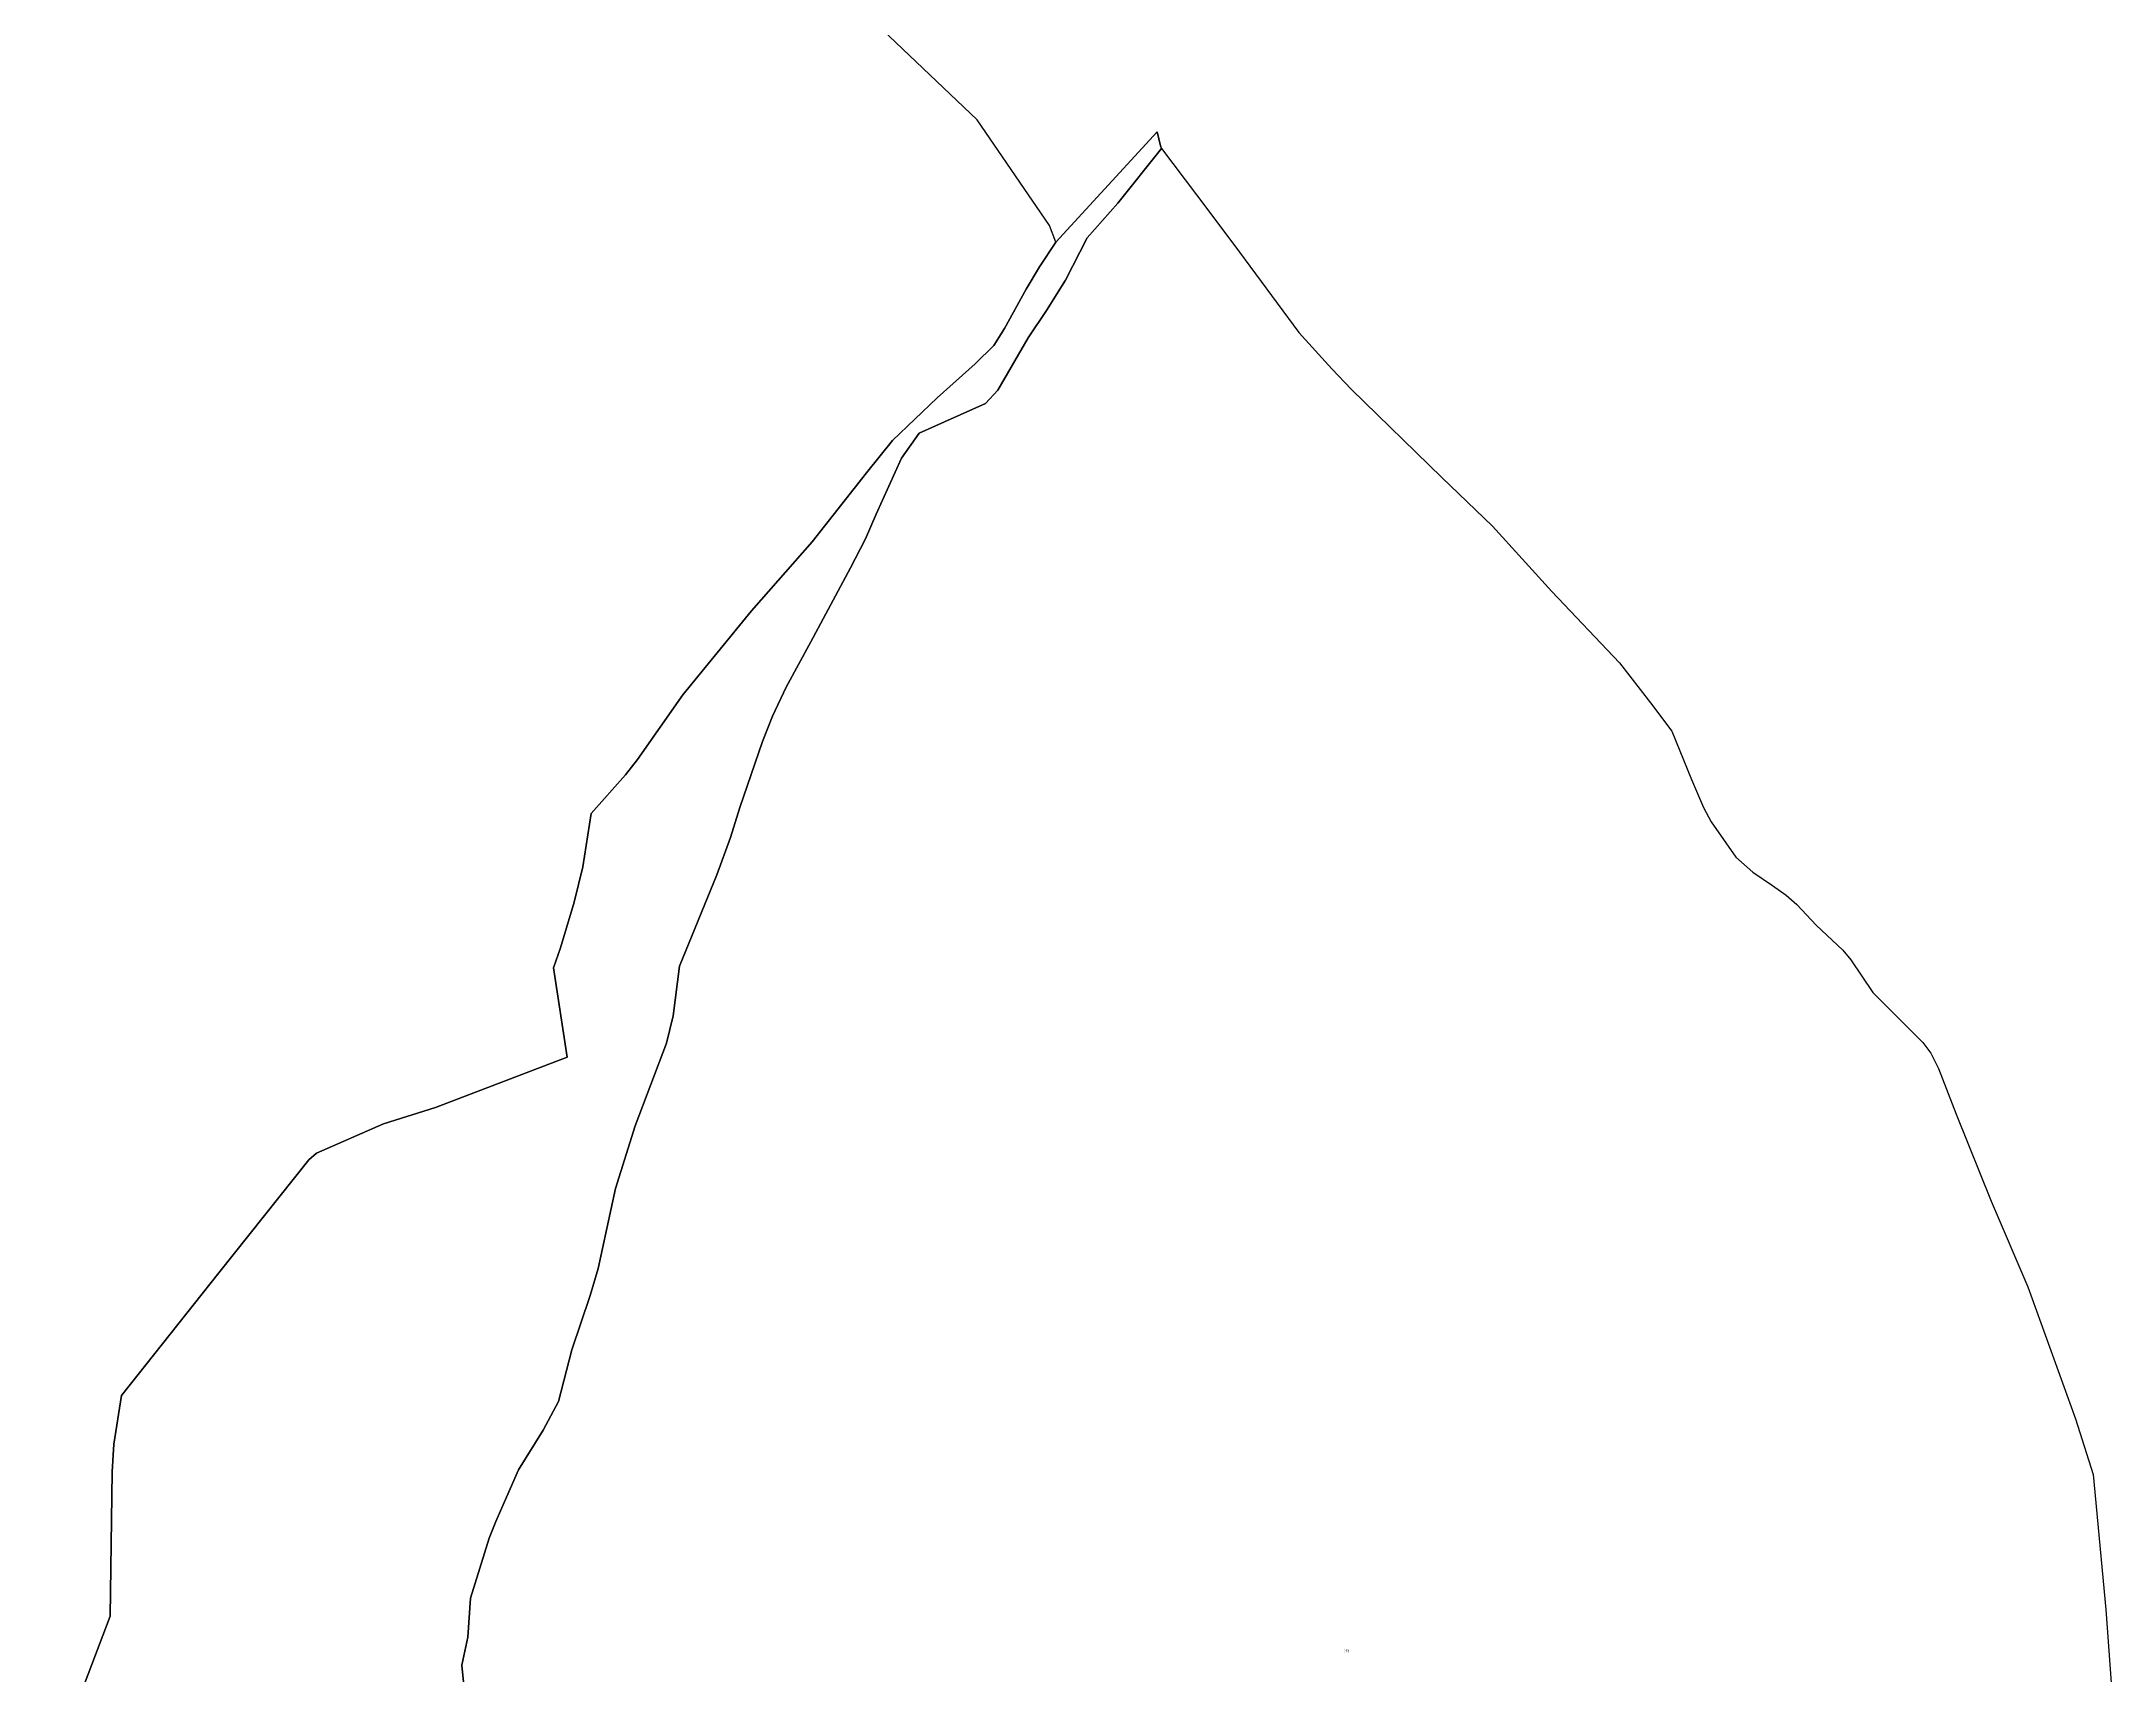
# Model space of a CAD drawing. Extents: x 1197813 to 1207132, y 6150159 to 6157836.
# Drawn here: x 1202033 to 1203338, y 6154006 to 6155034 of the extents above; entities that cross this region are included whole.
import ezdxf

# ---------------------------------------------------------------- set-up
doc = ezdxf.new("R2010")
doc.units = 0
doc.linetypes.add('CONTINU', pattern=[0])
for name, color, linetype in [('1LIEUDIT', 7, 'CONTINU'), ('1PARCELLE', 7, 'CONTINU'), ('1SECTION', 7, 'CONTINU'), ('1SUBDSECT', 7, 'CONTINU'), ('3PARCELLETEX', 7, 'CONTINU')]:
    doc.layers.add(name, color=color, linetype=linetype)
doc.styles.get("Standard").update_dxf_attribs({"font": 'Times New Roman'})

msp = doc.modelspace()

# ---------------------------------------------------------------- linework, layer by layer
at = {"layer": '1LIEUDIT'}
for points in [[(1202032.95, 6153929.13), (1202076.17, 6154042.99), (1202077.39, 6154133.82), (1202078.54, 6154151.33), (1202083.25, 6154181.88), (1202144.65, 6154259.21), (1202201.4, 6154330.3), (1202206.08, 6154334.41), (1202248.35, 6154352.96), (1202281.04, 6154363.24), (1202364, 6154394.83), (1202355.47, 6154451.04), (1202359.74, 6154463.69), (1202368.51, 6154492.34), (1202373.95, 6154514.61), (1202379.09, 6154548.19), (1202400.67, 6154572.5), (1202408.34, 6154582.2), (1202436.9, 6154622.9), (1202480.09, 6154675.91), (1202518.35, 6154719.17), (1202552.53, 6154762.77), (1202568.8, 6154782.94), (1202596.92, 6154809.93), (1202620.91, 6154831.33), (1202632.63, 6154842.89), (1202639.36, 6154853.58), (1202653.09, 6154878.36), (1202661.42, 6154892.26), (1202671.79, 6154907.79), (1202735.51, 6154977.36), (1202737.65, 6154968.52), (1202738.38, 6154966.84), (1202710.72, 6154932.4), (1202691.42, 6154910.62), (1202677.84, 6154884.01), (1202665.91, 6154864.76), (1202654.36, 6154847.74), (1202635.19, 6154814.62), (1202627.36, 6154806.33), (1202585.66, 6154787.69), (1202574.54, 6154771.87), (1202558.68, 6154736.76), (1202551.85, 6154721.07), (1202542.37, 6154702.91), (1202517.36, 6154656.3), (1202501.85, 6154627.71), (1202493.28, 6154609.57), (1202487.09, 6154593.54), (1202472.64, 6154552.01), (1202466.81, 6154533.07), (1202458.24, 6154509.72), (1202434.85, 6154452.14), (1202430.79, 6154420.92), (1202426.61, 6154403.76), (1202406.89, 6154351.68), (1202394.38, 6154312.23), (1202383.5, 6154261.81), (1202378.53, 6154244.81), (1202366.94, 6154210.67), (1202358.63, 6154178.03), (1202348.8, 6154160.08), (1202333.36, 6154135.12), (1202319.14, 6154102.49), (1202314.9, 6154092.19), (1202303.14, 6154054.34), (1202301.45, 6154029.69), (1202297.7, 6154012.14), (1202300.58, 6153982.24)], [(1202300.58, 6153982.24), (1202297.7, 6154012.14), (1202301.45, 6154029.69), (1202303.14, 6154054.34), (1202314.9, 6154092.19), (1202319.14, 6154102.49), (1202333.36, 6154135.12), (1202348.8, 6154160.08), (1202358.63, 6154178.03), (1202366.94, 6154210.67), (1202378.53, 6154244.81), (1202383.5, 6154261.81), (1202394.38, 6154312.23), (1202406.89, 6154351.68), (1202426.61, 6154403.76), (1202430.79, 6154420.92), (1202434.85, 6154452.14), (1202458.24, 6154509.72), (1202466.81, 6154533.07), (1202472.64, 6154552.01), (1202487.09, 6154593.54), (1202493.28, 6154609.57), (1202501.85, 6154627.71), (1202517.36, 6154656.3), (1202542.37, 6154702.91), (1202551.85, 6154721.07), (1202558.68, 6154736.76), (1202574.54, 6154771.87), (1202585.66, 6154787.69), (1202627.36, 6154806.33), (1202635.19, 6154814.62), (1202654.36, 6154847.74), (1202665.91, 6154864.76), (1202677.84, 6154884.01), (1202691.42, 6154910.62), (1202710.72, 6154932.4), (1202738.38, 6154966.84), (1202760.22, 6154937.77), (1202783.77, 6154906.5), (1202824.85, 6154850.96), (1202845.47, 6154828.16), (1202858.01, 6154815.05), (1202914.89, 6154759.69), (1202946.81, 6154729.05), (1202984.04, 6154687.97), (1203026.72, 6154643.15), (1203046.19, 6154617.98), (1203059.71, 6154600.1), (1203072.04, 6154569.71), (1203079.62, 6154552.07), (1203084.32, 6154543.06), (1203100.06, 6154520.81), (1203110.64, 6154511.22), (1203123.01, 6154502.91), (1203131.66, 6154496.85), (1203138.28, 6154490.96), (1203150.52, 6154477.98), (1203167.27, 6154462.27), (1203172.36, 6154456.12), (1203186.22, 6154435.64), (1203217.71, 6154403.99), (1203222.79, 6154397.42), (1203227.66, 6154387.76), (1203238.63, 6154359.07), (1203260.67, 6154304.12), (1203283.78, 6154250.28), (1203313.82, 6154167.27), (1203324.93, 6154132.26), (1203332.98, 6154047.18), (1203338.44, 6153972.14)]]:
    msp.add_lwpolyline(points, dxfattribs=at)
at = {"layer": '1PARCELLE'}
for points in [[(1202300.58, 6153982.24), (1202297.7, 6154012.14), (1202301.45, 6154029.69), (1202303.14, 6154054.34), (1202314.9, 6154092.19), (1202319.14, 6154102.49), (1202333.36, 6154135.12), (1202348.8, 6154160.08), (1202358.63, 6154178.03), (1202366.94, 6154210.67), (1202378.53, 6154244.81), (1202383.5, 6154261.81), (1202394.38, 6154312.23), (1202406.89, 6154351.68), (1202426.61, 6154403.76), (1202430.79, 6154420.92), (1202434.85, 6154452.14), (1202458.24, 6154509.72), (1202466.81, 6154533.07), (1202472.64, 6154552.01), (1202487.09, 6154593.54), (1202493.28, 6154609.57), (1202501.85, 6154627.71), (1202517.36, 6154656.3), (1202542.37, 6154702.91), (1202551.85, 6154721.07), (1202558.68, 6154736.76), (1202574.54, 6154771.87), (1202585.66, 6154787.69), (1202627.36, 6154806.33), (1202635.19, 6154814.62), (1202654.36, 6154847.74), (1202665.91, 6154864.76), (1202677.84, 6154884.01), (1202691.42, 6154910.62), (1202710.72, 6154932.4), (1202738.38, 6154966.84), (1202737.65, 6154968.52), (1202735.51, 6154977.36), (1202671.79, 6154907.79), (1202661.42, 6154892.26), (1202653.09, 6154878.36), (1202639.36, 6154853.58), (1202632.63, 6154842.89), (1202620.91, 6154831.33), (1202596.92, 6154809.93), (1202568.8, 6154782.94), (1202552.53, 6154762.77), (1202518.35, 6154719.17), (1202480.09, 6154675.91), (1202436.9, 6154622.9), (1202408.34, 6154582.2), (1202400.67, 6154572.5), (1202379.09, 6154548.19), (1202373.95, 6154514.61), (1202368.51, 6154492.34), (1202359.74, 6154463.69), (1202355.47, 6154451.04), (1202364, 6154394.83), (1202281.04, 6154363.24), (1202248.35, 6154352.96), (1202206.08, 6154334.41), (1202201.4, 6154330.3), (1202144.65, 6154259.21), (1202083.25, 6154181.88), (1202078.54, 6154151.33), (1202077.39, 6154133.82), (1202076.17, 6154042.99), (1202032.95, 6153929.13)], [(1202300.58, 6153982.24), (1202297.7, 6154012.14), (1202301.45, 6154029.69), (1202303.14, 6154054.34), (1202314.9, 6154092.19), (1202319.14, 6154102.49), (1202333.36, 6154135.12), (1202348.8, 6154160.08), (1202358.63, 6154178.03), (1202366.94, 6154210.67), (1202378.53, 6154244.81), (1202383.5, 6154261.81), (1202394.38, 6154312.23), (1202406.89, 6154351.68), (1202426.61, 6154403.76), (1202430.79, 6154420.92), (1202434.85, 6154452.14), (1202458.24, 6154509.72), (1202466.81, 6154533.07), (1202472.64, 6154552.01), (1202487.09, 6154593.54), (1202493.28, 6154609.57), (1202501.85, 6154627.71), (1202517.36, 6154656.3), (1202542.37, 6154702.91), (1202551.85, 6154721.07), (1202558.68, 6154736.76), (1202574.54, 6154771.87), (1202585.66, 6154787.69), (1202627.36, 6154806.33), (1202635.19, 6154814.62), (1202654.36, 6154847.74), (1202665.91, 6154864.76), (1202677.84, 6154884.01), (1202691.42, 6154910.62), (1202710.72, 6154932.4), (1202738.38, 6154966.84), (1202760.22, 6154937.77), (1202783.77, 6154906.5), (1202824.85, 6154850.96), (1202845.47, 6154828.16), (1202858.01, 6154815.05), (1202914.89, 6154759.69), (1202946.81, 6154729.05), (1202984.04, 6154687.97), (1203026.72, 6154643.15), (1203046.19, 6154617.98), (1203059.71, 6154600.1), (1203072.04, 6154569.71), (1203079.62, 6154552.07), (1203084.32, 6154543.06), (1203100.06, 6154520.81), (1203110.64, 6154511.22), (1203123.01, 6154502.91), (1203131.66, 6154496.85), (1203138.28, 6154490.96), (1203150.52, 6154477.98), (1203167.27, 6154462.27), (1203172.36, 6154456.12), (1203186.22, 6154435.64), (1203217.71, 6154403.99), (1203222.79, 6154397.42), (1203227.66, 6154387.76), (1203238.63, 6154359.07), (1203260.67, 6154304.12), (1203283.78, 6154250.28), (1203313.82, 6154167.27), (1203324.93, 6154132.26), (1203332.98, 6154047.18), (1203338.44, 6153972.14)]]:
    msp.add_lwpolyline(points, dxfattribs=at)
at = {"layer": '1SECTION'}
msp.add_lwpolyline([(1202032.95, 6153929.13), (1202076.17, 6154042.99), (1202077.39, 6154133.82), (1202078.54, 6154151.33), (1202083.25, 6154181.88), (1202144.65, 6154259.21), (1202201.4, 6154330.3), (1202206.08, 6154334.41), (1202248.35, 6154352.96), (1202281.04, 6154363.24), (1202364, 6154394.83), (1202355.47, 6154451.04), (1202359.74, 6154463.69), (1202368.51, 6154492.34), (1202373.95, 6154514.61), (1202379.09, 6154548.19), (1202400.67, 6154572.5), (1202408.34, 6154582.2), (1202436.9, 6154622.9), (1202480.09, 6154675.91), (1202518.35, 6154719.17), (1202552.53, 6154762.77), (1202568.8, 6154782.94), (1202596.92, 6154809.93), (1202620.91, 6154831.33), (1202632.63, 6154842.89), (1202639.36, 6154853.58), (1202653.09, 6154878.36), (1202661.42, 6154892.26), (1202661.42, 6154892.26), (1202671.79, 6154907.79), (1202667.69, 6154918.4), (1202622.1, 6154984.81), (1202554.06, 6155049.74)], dxfattribs=at)
at = {"layer": '1SUBDSECT'}
msp.add_lwpolyline([(1202032.95, 6153929.13), (1202076.17, 6154042.99), (1202077.39, 6154133.82), (1202078.54, 6154151.33), (1202083.25, 6154181.88), (1202144.65, 6154259.21), (1202201.4, 6154330.3), (1202206.08, 6154334.41), (1202248.35, 6154352.96), (1202281.04, 6154363.24), (1202364, 6154394.83), (1202355.47, 6154451.04), (1202359.74, 6154463.69), (1202368.51, 6154492.34), (1202373.95, 6154514.61), (1202379.09, 6154548.19), (1202400.67, 6154572.5), (1202408.34, 6154582.2), (1202436.9, 6154622.9), (1202480.09, 6154675.91), (1202518.35, 6154719.17), (1202552.53, 6154762.77), (1202568.8, 6154782.94), (1202596.92, 6154809.93), (1202620.91, 6154831.33), (1202632.63, 6154842.89), (1202639.36, 6154853.58), (1202653.09, 6154878.36), (1202661.42, 6154892.26), (1202671.79, 6154907.79), (1202735.51, 6154977.36), (1202737.65, 6154968.52), (1202738.38, 6154966.84), (1202760.22, 6154937.77), (1202783.77, 6154906.5), (1202824.85, 6154850.96), (1202845.47, 6154828.16), (1202858.01, 6154815.05), (1202914.89, 6154759.69), (1202946.81, 6154729.05), (1202984.04, 6154687.97), (1203026.72, 6154643.15), (1203046.19, 6154617.98), (1203059.71, 6154600.1), (1203072.04, 6154569.71), (1203079.62, 6154552.07), (1203084.32, 6154543.06), (1203100.06, 6154520.81), (1203110.64, 6154511.22), (1203123.01, 6154502.91), (1203131.66, 6154496.85), (1203138.28, 6154490.96), (1203150.52, 6154477.98), (1203167.27, 6154462.27), (1203172.36, 6154456.12), (1203186.22, 6154435.64), (1203217.71, 6154403.99), (1203222.79, 6154397.42), (1203227.66, 6154387.76), (1203238.63, 6154359.07), (1203260.67, 6154304.12), (1203283.78, 6154250.28), (1203313.82, 6154167.27), (1203324.93, 6154132.26), (1203332.98, 6154047.18), (1203338.44, 6153972.14)], dxfattribs=at)

# ---------------------------------------------------------------- texts
at = {"layer": '3PARCELLETEX'}
msp.add_text('33', height=2, dxfattribs=at).set_placement((1202853.52, 6154020.17))

doc.saveas('drawing.dxf')
